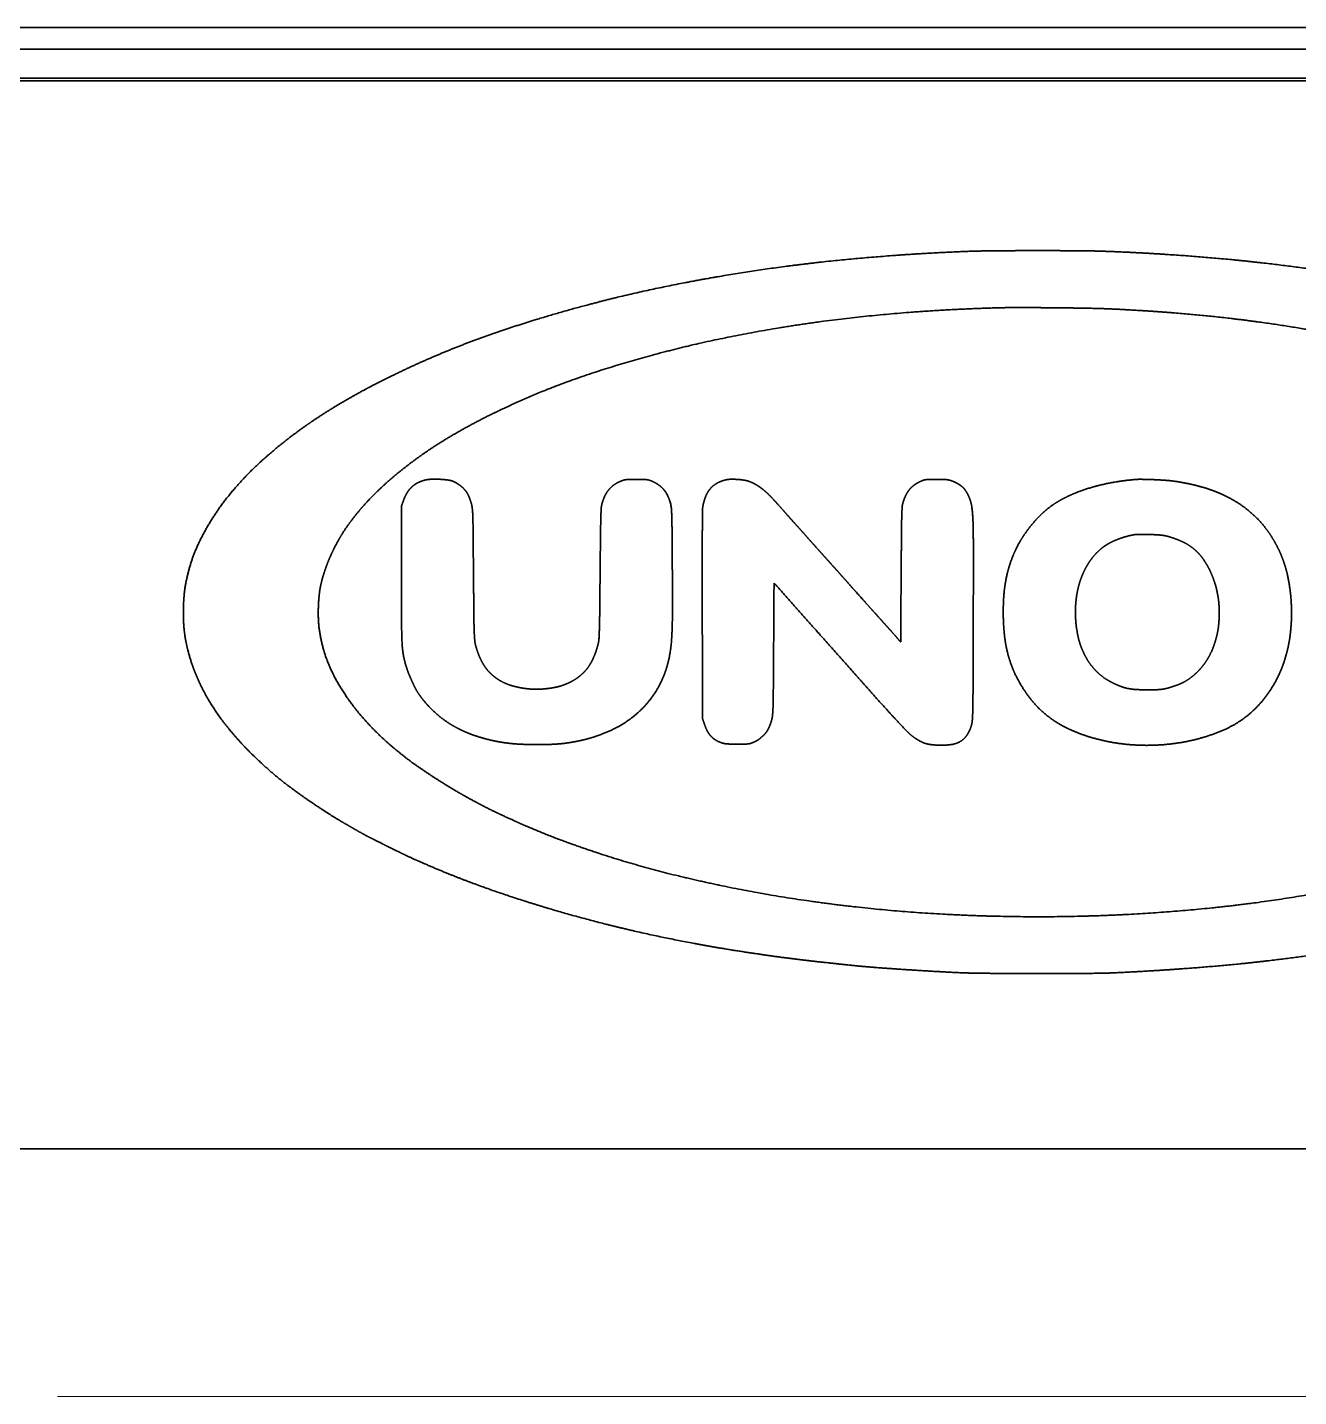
# Model space of a CAD drawing. Extents: x 6569 to 10251, y -294 to 3435.
# Drawn here: x 8654 to 8784.9, y 2090.3 to 2231.3 of the extents above; entities that cross this region are included whole.
import ezdxf

# ---------------------------------------------------------------- set-up
doc = ezdxf.new("R2010")
doc.units = 0
doc.header["$LTSCALE"] = 5
doc.layers.get('0').update_dxf_attribs({"linetype": 'CONTINUOUS', "lineweight": 0})
doc.layers.add('1', color=7, linetype='CONTINUOUS', true_color=0xffffff)

msp = doc.modelspace()

# ---------------------------------------------------------------- linework, layer by layer
at = {"color": 2}
msp.add_line((8859.06, 2090.33), (8657.06, 2090.33), dxfattribs=at)
at = {"layer": '1', "color": 7, "linetype": 'Continuous', "lineweight": 35}
for p, q in [((8570.53, 2231.33), (9069.26, 2231.33)), ((8538.56, 2229.08), (9067.56, 2229.08)), ((8584.76, 2226.08), (8931.56, 2226.08)), ((8929.06, 2225.83), (8587.06, 2225.83)), ((8637.06, 2115.83), (8879.06, 2115.83))]:
    msp.add_line(p, q, dxfattribs=at)
for points, weights, knots in [([(8752.56, 2133.92), (8751.56, 2133.93), (8750.56, 2133.95), (8748.52, 2134.05), (8747.48, 2134.11), (8745.41, 2134.23), (8744.38, 2134.3), (8742.4, 2134.43), (8741.47, 2134.5), (8739.83, 2134.64), (8739.13, 2134.7), (8737.32, 2134.9), (8736.22, 2135.02), (8734.35, 2135.22), (8733.58, 2135.32), (8732.11, 2135.5), (8731.42, 2135.59), (8729.89, 2135.8), (8729.06, 2135.93), (8725.12, 2136.51), (8722.03, 2137.07), (8715.93, 2138.36), (8712.93, 2139.1), (8707.11, 2140.72), (8704.3, 2141.6), (8698.96, 2143.48), (8696.45, 2144.48), (8693.52, 2145.79), (8693.07, 2146), (8692.03, 2146.5), (8691.44, 2146.79), (8690.29, 2147.37), (8689.72, 2147.65), (8688.8, 2148.12), (8688.45, 2148.31), (8687.81, 2148.67), (8687.51, 2148.84), (8686.91, 2149.19), (8686.61, 2149.37), (8686.04, 2149.7), (8685.78, 2149.86), (8685.35, 2150.11), (8685.2, 2150.21), (8684.19, 2150.86), (8683.34, 2151.43), (8681.81, 2152.49), (8681.13, 2152.99), (8679.85, 2153.98), (8679.26, 2154.48), (8678.08, 2155.52), (8677.51, 2156.06), (8676.07, 2157.49), (8675.25, 2158.41), (8673.77, 2160.26), (8673.13, 2161.19), (8672.02, 2163.09), (8671.56, 2164.05), (8671.17, 2165.04), (8670.8, 2166.01), (8670.5, 2167), (8670.2, 2168.5), (8670.13, 2168.99), (8670.04, 2170.03), (8670.02, 2170.58), (8670.02, 2171.69), (8670.05, 2172.25), (8670.14, 2173.31), (8670.21, 2173.81), (8670.32, 2174.31), (8670.61, 2175.79), (8671.1, 2177.22), (8671.77, 2178.56), (8672.51, 2180.04), (8673.38, 2181.43), (8674.39, 2182.72), (8675.52, 2184.17), (8676.77, 2185.51), (8678.14, 2186.73), (8679.66, 2188.1), (8681.28, 2189.38), (8683.57, 2190.96), (8684.18, 2191.36), (8685.43, 2192.15), (8686.07, 2192.54), (8687.41, 2193.31), (8688.1, 2193.7), (8689.54, 2194.47), (8690.29, 2194.85), (8692.44, 2195.91), (8693.84, 2196.57), (8696.67, 2197.8), (8698.09, 2198.38), (8701.04, 2199.5), (8702.56, 2200.03), (8705.74, 2201.06), (8707.41, 2201.57), (8712.29, 2202.96), (8715.52, 2203.76), (8722.18, 2205.17), (8725.59, 2205.78), (8732.58, 2206.82), (8736.16, 2207.24), (8743.5, 2207.89), (8747.24, 2208.13), (8751.87, 2208.3), (8752.74, 2208.31), (8755.05, 2208.33), (8756.48, 2208.34), (8759.35, 2208.34), (8760.79, 2208.33), (8763.09, 2208.32), (8763.97, 2208.3), (8764.84, 2208.27)], [0.5000631688, 0.499995295069, 0.499995295069, 0.500058308221, 0.500058308221, 0.500058383536, 0.500058383536, 0.500057915345, 0.500057915345, 0.500035808576, 0.500035808576, 0.500062274712, 0.500062274712, 0.500056048094, 0.500056048094, 0.500053291165, 0.500053291165, 0.500059853131, 0.500059853131, 0.499912623255, 0.499912623255, 0.499897225621, 0.499897225621, 0.499882332449, 0.499882332449, 0.499765528319, 0.499765528319, 0.500032384983, 0.500032384983, 0.500057342824, 0.500057342824, 0.500058067691, 0.500058067691, 0.499982882542, 0.499982882542, 0.500060264733, 0.500060264733, 0.500060461652, 0.500060461652, 0.500060636089, 0.500060636089, 0.500019426144, 0.500019426144, 0.50001773614, 0.50001773614, 0.499931332903, 0.499931332903, 0.499898023781, 0.499898023781, 0.499916741103, 0.499916741103, 0.499533438231, 0.499533438231, 0.49918135513, 0.49918135513, 0.499049076671, 0.499049076671, 0.5000631688, 0.498850041447, 0.498850041447, 0.499478395934, 0.499478395934, 0.499752551038, 0.499752551038, 0.499756193107, 0.499756193107, 0.499549865351, 0.499549865351, 0.5000631688, 0.497219621759, 0.497219621759, 0.5000631688, 0.4983846882, 0.4983846882, 0.5000631688, 0.49874804418, 0.49874804418, 0.5000631688, 0.499394968679, 0.499394968679, 0.499992769889, 0.499992769889, 0.500003505535, 0.500003505535, 0.50000943002, 0.50000943002, 0.500027444601, 0.500027444601, 0.49996221291, 0.49996221291, 0.499961160255, 0.499961160255, 0.49997017021, 0.49997017021, 0.500005469298, 0.500005469298, 0.499866914264, 0.499866914264, 0.499907614661, 0.499907614661, 0.499919630721, 0.499919630721, 0.499950402937, 0.499950402937, 0.500028211496, 0.500028211496, 0.500061044388, 0.500061044388, 0.500061046768, 0.500061046768, 0.500028056848, 0.500028056848, 0.5000631688], [0, 0, 0, 0, 0.014816, 0.014816, 0.030117, 0.030117, 0.045459, 0.045459, 0.059298, 0.059298, 0.069741, 0.069741, 0.0861, 0.0861, 0.097531, 0.097531, 0.107875, 0.107875, 0.120308, 0.120308, 0.166653, 0.166653, 0.212238, 0.212238, 0.255693, 0.255693, 0.295659, 0.295659, 0.302948, 0.302948, 0.312631, 0.312631, 0.322026, 0.322026, 0.327797, 0.327797, 0.332899, 0.332899, 0.33806, 0.33806, 0.34259, 0.34259, 0.345322, 0.345322, 0.360255, 0.360255, 0.372734, 0.372734, 0.384148, 0.384148, 0.39579, 0.39579, 0.41393, 0.41393, 0.430566, 0.430566, 0.446166, 0.446166, 0.446166, 0.461273, 0.461273, 0.468515, 0.468515, 0.476558, 0.476558, 0.484665, 0.484665, 0.492099, 0.492099, 0.492099, 0.513909, 0.513909, 0.513909, 0.537622, 0.537622, 0.537622, 0.564013, 0.564013, 0.564013, 0.593514, 0.593514, 0.604023, 0.604023, 0.614825, 0.614825, 0.626171, 0.626171, 0.638317, 0.638317, 0.660509, 0.660509, 0.682657, 0.682657, 0.705735, 0.705735, 0.730725, 0.730725, 0.778568, 0.778568, 0.828285, 0.828285, 0.880005, 0.880005, 0.933835, 0.933835, 0.94636, 0.94636, 0.966926, 0.966926, 0.98749, 0.98749, 1, 1, 1, 1]), ([(8764.84, 2208.27), (8768.2, 2208.15), (8771.56, 2207.95), (8778.12, 2207.42), (8781.32, 2207.08), (8787.58, 2206.25), (8790.64, 2205.76), (8796.63, 2204.63), (8799.56, 2203.99), (8803.82, 2202.93), (8805.17, 2202.57), (8807.75, 2201.86), (8808.99, 2201.5), (8811.39, 2200.75), (8812.57, 2200.36), (8814.93, 2199.54), (8816.11, 2199.11), (8817.65, 2198.52), (8818.01, 2198.38), (8818.71, 2198.1), (8819.05, 2197.97), (8819.68, 2197.71), (8819.97, 2197.59), (8820.46, 2197.39), (8820.65, 2197.31), (8820.9, 2197.19), (8820.96, 2197.17), (8821.17, 2197.07), (8821.32, 2197), (8821.65, 2196.85), (8821.84, 2196.77), (8822.22, 2196.6), (8822.42, 2196.51), (8824.72, 2195.47), (8826.77, 2194.43), (8830.63, 2192.26), (8832.42, 2191.1), (8835.72, 2188.71), (8837.21, 2187.48), (8838.63, 2186.16), (8839.89, 2184.98), (8841.04, 2183.7), (8842.29, 2182.02), (8842.51, 2181.72), (8842.9, 2181.16), (8843.06, 2180.91), (8843.39, 2180.39), (8843.54, 2180.12), (8843.87, 2179.52), (8844.04, 2179.19), (8844.53, 2178.21), (8844.82, 2177.56), (8845.32, 2176.29), (8845.51, 2175.67), (8845.82, 2174.42), (8845.93, 2173.79), (8846.08, 2172.47), (8846.12, 2171.79), (8846.12, 2170.44), (8846.08, 2169.77), (8845.94, 2168.47), (8845.83, 2167.84), (8845.53, 2166.6), (8845.34, 2165.98), (8844.85, 2164.71), (8844.56, 2164.05), (8843.95, 2162.82), (8843.63, 2162.24), (8842.93, 2161.11), (8842.55, 2160.55), (8841.73, 2159.45), (8841.28, 2158.89), (8840.3, 2157.78), (8839.77, 2157.21), (8837.95, 2155.4), (8836.6, 2154.22), (8833.62, 2151.95), (8832, 2150.85), (8828.49, 2148.72), (8826.61, 2147.7), (8822.55, 2145.73), (8820.38, 2144.78), (8816.83, 2143.37), (8815.46, 2142.86), (8812.58, 2141.86), (8811.08, 2141.37), (8808.01, 2140.44), (8806.45, 2139.99), (8803.3, 2139.14), (8801.73, 2138.75), (8797.5, 2137.78), (8794.85, 2137.24), (8789.51, 2136.28), (8786.82, 2135.86), (8781.32, 2135.14), (8778.51, 2134.84), (8772.66, 2134.35), (8769.62, 2134.15), (8765.57, 2133.95), (8764.56, 2133.92), (8761.72, 2133.9), (8759.89, 2133.9), (8756.23, 2133.9), (8754.39, 2133.9), (8752.56, 2133.92)], [0.5000631688, 0.499978943733, 0.499978943733, 0.499952542565, 0.499952542565, 0.499943397043, 0.499943397043, 0.499919298019, 0.499919298019, 0.500037158185, 0.500037158185, 0.500020317948, 0.500020317948, 0.500016729024, 0.500016729024, 0.500021337979, 0.500021337979, 0.500060410359, 0.500060410359, 0.500059331537, 0.500059331537, 0.500058901022, 0.500058901022, 0.500023423588, 0.500023423588, 0.500063062653, 0.500063062653, 0.500063168239, 0.500063168239, 0.500063167679, 0.500063167679, 0.500063168159, 0.500063168159, 0.499721617805, 0.499721617805, 0.499528056104, 0.499528056104, 0.499418738232, 0.499418738232, 0.5000631688, 0.498755709353, 0.498755709353, 0.500022481247, 0.500022481247, 0.49992848713, 0.49992848713, 0.499930638404, 0.499930638404, 0.500025194693, 0.500025194693, 0.499668039024, 0.499668039024, 0.499373513221, 0.499373513221, 0.499344176218, 0.499344176218, 0.499570896208, 0.499570896208, 0.499569411149, 0.499569411149, 0.499347887555, 0.499347887555, 0.499385493515, 0.499385493515, 0.499691298567, 0.499691298567, 0.499715954973, 0.499715954973, 0.499741847274, 0.499741847274, 0.49977990709, 0.49977990709, 0.499900031622, 0.499900031622, 0.499292118201, 0.499292118201, 0.49960656553, 0.49960656553, 0.499686690339, 0.499686690339, 0.499850509081, 0.499850509081, 0.499977589707, 0.499977589707, 0.500008177906, 0.500008177906, 0.500011281161, 0.500011281161, 0.500010181501, 0.500010181501, 0.499966272551, 0.499966272551, 0.499967713637, 0.499967713637, 0.499975874369, 0.499975874369, 0.500007192716, 0.500007192716, 0.499996700213, 0.499996700213, 0.500060718573, 0.500060718573, 0.500060736435, 0.500060736435, 0.5000631688], [0, 0, 0, 0, 0.050188, 0.050188, 0.098133, 0.098133, 0.144252, 0.144252, 0.18897, 0.18897, 0.209743, 0.209743, 0.228851, 0.228851, 0.247297, 0.247297, 0.266065, 0.266065, 0.271818, 0.271818, 0.277264, 0.277264, 0.281937, 0.281937, 0.285109, 0.285109, 0.286019, 0.286019, 0.288524, 0.288524, 0.291512, 0.291512, 0.294791, 0.294791, 0.32899, 0.32899, 0.360691, 0.360691, 0.389459, 0.389459, 0.389459, 0.414962, 0.414962, 0.420486, 0.420486, 0.424998, 0.424998, 0.429533, 0.429533, 0.435134, 0.435134, 0.445684, 0.445684, 0.455285, 0.455285, 0.464712, 0.464712, 0.474743, 0.474743, 0.484657, 0.484657, 0.493965, 0.493965, 0.503466, 0.503466, 0.513958, 0.513958, 0.523651, 0.523651, 0.533464, 0.533464, 0.543836, 0.543836, 0.555205, 0.555205, 0.581387, 0.581387, 0.60993, 0.60993, 0.641239, 0.641239, 0.675666, 0.675666, 0.697017, 0.697017, 0.720001, 0.720001, 0.743754, 0.743754, 0.767423, 0.767423, 0.806899, 0.806899, 0.846466, 0.846466, 0.887657, 0.887657, 0.932012, 0.932012, 0.946707, 0.946707, 0.973355, 0.973355, 1, 1, 1, 1]), ([(8754.51, 2202.46), (8755.17, 2202.48), (8755.84, 2202.48), (8757.64, 2202.47), (8758.77, 2202.46), (8761.03, 2202.44), (8762.17, 2202.42), (8763.98, 2202.39), (8764.66, 2202.37), (8768.29, 2202.21), (8771.24, 2202.01), (8776.99, 2201.48), (8779.8, 2201.14), (8785.31, 2200.32), (8788, 2199.84), (8793.27, 2198.74), (8795.85, 2198.12), (8800.36, 2196.88), (8802.31, 2196.29), (8806.05, 2195.03), (8807.86, 2194.36), (8811.31, 2192.94), (8812.96, 2192.2), (8816.08, 2190.66), (8817.55, 2189.85), (8820.84, 2187.85), (8822.61, 2186.6), (8824.3, 2185.22), (8825.77, 2184.03), (8827.1, 2182.68), (8828.29, 2181.21), (8829.34, 2179.92), (8830.22, 2178.51), (8830.93, 2177.01), (8831.57, 2175.64), (8831.98, 2174.19), (8832.15, 2172.69), (8832.19, 2172.36), (8832.22, 2172.02), (8832.23, 2171.28), (8832.22, 2170.87), (8832.19, 2170.07), (8832.16, 2169.67), (8832.09, 2168.97), (8832.05, 2168.66), (8831.98, 2168.36), (8831.68, 2167), (8831.2, 2165.69), (8830.55, 2164.45), (8829.86, 2163.12), (8829.03, 2161.88), (8828.07, 2160.72), (8826.99, 2159.43), (8825.79, 2158.24), (8824.49, 2157.16), (8823.01, 2155.94), (8821.45, 2154.8), (8819.14, 2153.33), (8818.45, 2152.91), (8816.97, 2152.07), (8816.2, 2151.65), (8814.6, 2150.83), (8813.79, 2150.42), (8812.15, 2149.66), (8811.34, 2149.29), (8807.07, 2147.49), (8803.54, 2146.25), (8796.03, 2144.1), (8792.06, 2143.16), (8783.8, 2141.61), (8779.51, 2141), (8770.69, 2140.14), (8766.17, 2139.87), (8756.83, 2139.68), (8752.01, 2139.78), (8742.55, 2140.35), (8737.91, 2140.84), (8728.93, 2142.19), (8724.6, 2143.05), (8716.33, 2145.1), (8712.41, 2146.32), (8707.94, 2148), (8707.31, 2148.25), (8705.96, 2148.81), (8705.25, 2149.11), (8703.84, 2149.74), (8703.15, 2150.05), (8701.9, 2150.64), (8701.34, 2150.92), (8698.44, 2152.43), (8696.18, 2153.8), (8694.01, 2155.32), (8692.17, 2156.61), (8690.48, 2158.08), (8688.95, 2159.73), (8687.64, 2161.15), (8686.52, 2162.72), (8685.61, 2164.41), (8684.79, 2165.94), (8684.26, 2167.59), (8684.02, 2169.31), (8683.97, 2169.65), (8683.94, 2169.99), (8683.91, 2170.74), (8683.91, 2171.14), (8683.93, 2171.95), (8683.96, 2172.35), (8684.03, 2173.08), (8684.07, 2173.42), (8684.25, 2174.3), (8684.4, 2174.84), (8684.78, 2175.95), (8685, 2176.52), (8685.52, 2177.64), (8685.8, 2178.2), (8686.42, 2179.26), (8686.75, 2179.76), (8687.91, 2181.35), (8688.81, 2182.38), (8690.85, 2184.39), (8691.99, 2185.37), (8694.48, 2187.27), (8695.83, 2188.19), (8698.77, 2189.95), (8700.34, 2190.8), (8705.49, 2193.31), (8709.15, 2194.78), (8717.08, 2197.31), (8721.32, 2198.43), (8730.24, 2200.27), (8734.92, 2201), (8744.57, 2202.03), (8749.53, 2202.35), (8754.51, 2202.46)], [0.500220416008, 0.500189350016, 0.500189350016, 0.500218846549, 0.500218846549, 0.50021880743, 0.50021880743, 0.500192177394, 0.500192177394, 0.500120704318, 0.500120704318, 0.500092871592, 0.500092871592, 0.500083216879, 0.500083216879, 0.500056830995, 0.500056830995, 0.500089493249, 0.500089493249, 0.500041209695, 0.500041209695, 0.500017665732, 0.500017665732, 0.49990130099, 0.49990130099, 0.499434015962, 0.499434015962, 0.500220416008, 0.498439024635, 0.498439024635, 0.500220416008, 0.497798160698, 0.497798160698, 0.500220416008, 0.495878874593, 0.495878874593, 0.500220416008, 0.499814547543, 0.499814547543, 0.500082853246, 0.500082853246, 0.500082699994, 0.500082699994, 0.499626827166, 0.499626827166, 0.500220416008, 0.497294038489, 0.497294038489, 0.500220416008, 0.498349428921, 0.498349428921, 0.500220416008, 0.498792610583, 0.498792610583, 0.500220416008, 0.499578967443, 0.499578967443, 0.500114159358, 0.500114159358, 0.500156628399, 0.500156628399, 0.500159745829, 0.500159745829, 0.500152130134, 0.500152130134, 0.499617531411, 0.499617531411, 0.499857252229, 0.499857252229, 0.499898349355, 0.499898349355, 0.499971660598, 0.499971660598, 0.499949698065, 0.499949698065, 0.499891103457, 0.499891103457, 0.499855851331, 0.499855851331, 0.499646492915, 0.499646492915, 0.500172898133, 0.500172898133, 0.500199170832, 0.500199170832, 0.500198883799, 0.500198883799, 0.500150760321, 0.500150760321, 0.499507916477, 0.499507916477, 0.500220416008, 0.498335049526, 0.498335049526, 0.500220416008, 0.497494606777, 0.497494606777, 0.500220416008, 0.495067965121, 0.495067965121, 0.500220416008, 0.499773829504, 0.499773829504, 0.500048392672, 0.500048392672, 0.500047792547, 0.500047792547, 0.499731674632, 0.499731674632, 0.49954401297, 0.49954401297, 0.499812341882, 0.499812341882, 0.49982691201, 0.49982691201, 0.499729254984, 0.499729254984, 0.499124830441, 0.499124830441, 0.49959134107, 0.49959134107, 0.499696547877, 0.499696547877, 0.499903425902, 0.499903425902, 0.499356243636, 0.499356243636, 0.499759439972, 0.499759439972, 0.499821193943, 0.499821193943, 0.499926527997, 0.499926527997, 0.500220416008], [0, 0, 0, 0, 0.005546, 0.005546, 0.01499, 0.01499, 0.024446, 0.024446, 0.030133, 0.030133, 0.054739, 0.054739, 0.07836, 0.07836, 0.10116, 0.10116, 0.123307, 0.123307, 0.140248, 0.140248, 0.156329, 0.156329, 0.17143, 0.17143, 0.185436, 0.185436, 0.203605, 0.203605, 0.203605, 0.219486, 0.219486, 0.219486, 0.233445, 0.233445, 0.233445, 0.24619, 0.24619, 0.24619, 0.249069, 0.249069, 0.252525, 0.252525, 0.255914, 0.255914, 0.25856, 0.25856, 0.25856, 0.270466, 0.270466, 0.270466, 0.283359, 0.283359, 0.283359, 0.2979, 0.2979, 0.2979, 0.314564, 0.314564, 0.321594, 0.321594, 0.329251, 0.329251, 0.337143, 0.337143, 0.344882, 0.344882, 0.377315, 0.377315, 0.412648, 0.412648, 0.450297, 0.450297, 0.489626, 0.489626, 0.531501, 0.531501, 0.572055, 0.572055, 0.610531, 0.610531, 0.646231, 0.646231, 0.652153, 0.652153, 0.658932, 0.658932, 0.665563, 0.665563, 0.671004, 0.671004, 0.694079, 0.694079, 0.694079, 0.713722, 0.713722, 0.713722, 0.730608, 0.730608, 0.730608, 0.745905, 0.745905, 0.745905, 0.748967, 0.748967, 0.752564, 0.752564, 0.756144, 0.756144, 0.759151, 0.759151, 0.764165, 0.764165, 0.769628, 0.769628, 0.775216, 0.775216, 0.780606, 0.780606, 0.792859, 0.792859, 0.806326, 0.806326, 0.821077, 0.821077, 0.837133, 0.837133, 0.872699, 0.872699, 0.912261, 0.912261, 0.954995, 0.954995, 1, 1, 1, 1]), ([(8692.49, 2182.07), (8692.56, 2182.25), (8692.62, 2182.43), (8692.78, 2182.88), (8692.9, 2183.14), (8693.05, 2183.38), (8693.17, 2183.6), (8693.33, 2183.8), (8693.51, 2183.97), (8693.68, 2184.14), (8693.88, 2184.28), (8694.09, 2184.4), (8694.33, 2184.52), (8694.58, 2184.62), (8694.84, 2184.69), (8695.04, 2184.75), (8695.25, 2184.78), (8695.46, 2184.79), (8695.76, 2184.81), (8696.05, 2184.81), (8696.63, 2184.78), (8696.92, 2184.76), (8697.21, 2184.72), (8697.41, 2184.7), (8697.61, 2184.65), (8697.79, 2184.58)], [0.50104653125, 0.50104653125, 0.50104653125, 0.499671414095, 0.499671414095, 0.50104653125, 0.497916838816, 0.497916838816, 0.50104653125, 0.497679455138, 0.497679455138, 0.50104653125, 0.49915677759, 0.49915677759, 0.50104653125, 0.498969176829, 0.498969176829, 0.50104653125, 0.500728347802, 0.500728347802, 0.500734293194, 0.500734293194, 0.50104653125, 0.498479942618, 0.498479942618, 0.50104653125], [0, 0, 0, 0, 0.087543, 0.087543, 0.217276, 0.217276, 0.217276, 0.329769, 0.329769, 0.329769, 0.438604, 0.438604, 0.438604, 0.557861, 0.557861, 0.557861, 0.652184, 0.652184, 0.652184, 0.782075, 0.782075, 0.910831, 0.910831, 0.910831, 1, 1, 1, 1]), ([(8697.79, 2184.58), (8697.94, 2184.52), (8698.08, 2184.45), (8698.21, 2184.36), (8698.36, 2184.27), (8698.5, 2184.17), (8698.76, 2183.96), (8698.88, 2183.84), (8698.99, 2183.71), (8699.1, 2183.6), (8699.18, 2183.48), (8699.29, 2183.29), (8699.32, 2183.23), (8699.39, 2183.09), (8699.43, 2183), (8699.5, 2182.82), (8699.53, 2182.73), (8699.6, 2182.54), (8699.63, 2182.45), (8699.71, 2182.17), (8699.75, 2181.98), (8699.8, 2181.5), (8699.82, 2181.22), (8699.84, 2180.42), (8699.85, 2179.91), (8699.87, 2177.93), (8699.88, 2176.46), (8699.91, 2173.54), (8699.92, 2172.09), (8699.94, 2170.11), (8699.95, 2169.59), (8699.98, 2168.78), (8700, 2168.49), (8700.04, 2167.99), (8700.08, 2167.79), (8700.14, 2167.59), (8700.26, 2167.16), (8700.41, 2166.74), (8700.59, 2166.34), (8700.75, 2165.98), (8700.95, 2165.64), (8701.19, 2165.33), (8701.41, 2165.03), (8701.67, 2164.76), (8701.96, 2164.52), (8702.25, 2164.28), (8702.57, 2164.08), (8702.9, 2163.91), (8703.21, 2163.75), (8703.54, 2163.63), (8703.87, 2163.53), (8704.24, 2163.42), (8704.61, 2163.34), (8705.38, 2163.22), (8705.77, 2163.18), (8706.56, 2163.16), (8706.96, 2163.18), (8707.6, 2163.25), (8707.85, 2163.28), (8708.3, 2163.36), (8708.5, 2163.4), (8708.89, 2163.51), (8709.08, 2163.57), (8709.47, 2163.72), (8709.67, 2163.81), (8710.22, 2164.08), (8710.56, 2164.3), (8710.87, 2164.56), (8711.18, 2164.81), (8711.45, 2165.1), (8711.68, 2165.41), (8711.92, 2165.75), (8712.13, 2166.12), (8712.29, 2166.51), (8712.48, 2166.96), (8712.63, 2167.41), (8712.74, 2167.88), (8712.78, 2168.06), (8712.81, 2168.23), (8712.82, 2168.41), (8712.84, 2168.78), (8712.85, 2169.16), (8712.88, 2170.16), (8712.89, 2170.78), (8712.91, 2172.64), (8712.92, 2173.88), (8712.94, 2176.41), (8712.96, 2177.7), (8712.98, 2179.58), (8712.99, 2180.17), (8713.01, 2181.12), (8713.03, 2181.47), (8713.05, 2181.82), (8713.06, 2181.98), (8713.09, 2182.14), (8713.13, 2182.3), (8713.21, 2182.57), (8713.31, 2182.82), (8713.42, 2183.08), (8713.52, 2183.29), (8713.64, 2183.49), (8713.79, 2183.67), (8713.93, 2183.85), (8714.09, 2184), (8714.26, 2184.14), (8714.45, 2184.28), (8714.66, 2184.41), (8715, 2184.57), (8715.12, 2184.62), (8715.25, 2184.67), (8715.34, 2184.7), (8715.43, 2184.73), (8715.52, 2184.74), (8715.64, 2184.76), (8715.76, 2184.77), (8716.14, 2184.77), (8716.4, 2184.78), (8716.92, 2184.78), (8717.18, 2184.77), (8717.56, 2184.77), (8717.68, 2184.76), (8717.8, 2184.74), (8717.89, 2184.73), (8717.99, 2184.7), (8718.08, 2184.67), (8718.2, 2184.62), (8718.32, 2184.57), (8718.66, 2184.41), (8718.87, 2184.28), (8719.06, 2184.13), (8719.25, 2183.99), (8719.41, 2183.83), (8719.55, 2183.65), (8719.7, 2183.46), (8719.82, 2183.26), (8719.92, 2183.04), (8720.03, 2182.79), (8720.12, 2182.53), (8720.19, 2182.26), (8720.24, 2182.09), (8720.26, 2181.92), (8720.27, 2181.75), (8720.29, 2181.43), (8720.31, 2181.1), (8720.33, 2180.22), (8720.34, 2179.66), (8720.35, 2177.92), (8720.36, 2176.73), (8720.38, 2173.9), (8720.38, 2172.25), (8720.37, 2169.8), (8720.34, 2169.01), (8720.25, 2167.67), (8720.18, 2167.13), (8719.98, 2166.07), (8719.84, 2165.56), (8719.67, 2165.06), (8719.38, 2164.2), (8718.98, 2163.38), (8718.47, 2162.63), (8717.95, 2161.87), (8717.34, 2161.19), (8716.64, 2160.59), (8715.91, 2159.97), (8715.11, 2159.45), (8714.24, 2159.03), (8713.32, 2158.58), (8712.36, 2158.24), (8710.99, 2157.9), (8710.6, 2157.82), (8709.85, 2157.68), (8709.48, 2157.62), (8708.72, 2157.54), (8708.32, 2157.51), (8707.45, 2157.48), (8706.97, 2157.47), (8706.06, 2157.47), (8705.63, 2157.48), (8704.84, 2157.5), (8704.49, 2157.52), (8703.81, 2157.57), (8703.49, 2157.61), (8702.85, 2157.7), (8702.53, 2157.75), (8701.36, 2157.98), (8700.52, 2158.22), (8699.7, 2158.51), (8698.96, 2158.79), (8698.25, 2159.13), (8697.57, 2159.54), (8696.92, 2159.94), (8696.32, 2160.4), (8695.77, 2160.93), (8695.2, 2161.47), (8694.69, 2162.06), (8694.15, 2162.84), (8694.06, 2162.99), (8693.85, 2163.37), (8693.74, 2163.6), (8693.52, 2164.08), (8693.41, 2164.32), (8693.21, 2164.79), (8693.13, 2165), (8692.92, 2165.63), (8692.81, 2166.04), (8692.64, 2166.86), (8692.58, 2167.25), (8692.52, 2168.27), (8692.5, 2168.9), (8692.49, 2171.29), (8692.49, 2173.06), (8692.49, 2177.24), (8692.49, 2179.65), (8692.49, 2182.07)], [0.50104653125, 0.49965115625, 0.49965115625, 0.50104653125, 0.500216512695, 0.500216512695, 0.500199598826, 0.500199598826, 0.50104653125, 0.499324779756, 0.499324779756, 0.500573248288, 0.500573248288, 0.500975181678, 0.500975181678, 0.500977060554, 0.500977060554, 0.500943095765, 0.500943095765, 0.499557357632, 0.499557357632, 0.500855125509, 0.500855125509, 0.501023645826, 0.501023645826, 0.501046427543, 0.501046427543, 0.501046420586, 0.501046420586, 0.501024643465, 0.501024643465, 0.500871856273, 0.500871856273, 0.499805652387, 0.499805652387, 0.50104653125, 0.500041230021, 0.500041230021, 0.50104653125, 0.499026914545, 0.499026914545, 0.50104653125, 0.498699467797, 0.498699467797, 0.50104653125, 0.498917394626, 0.498917394626, 0.50104653125, 0.499753904791, 0.499753904791, 0.50104653125, 0.500303033196, 0.500303033196, 0.500355948462, 0.500355948462, 0.500329362726, 0.500329362726, 0.5009073374, 0.5009073374, 0.500613970026, 0.500613970026, 0.500548819968, 0.500548819968, 0.500779066053, 0.500779066053, 0.498754214395, 0.498754214395, 0.50104653125, 0.49834695094, 0.49834695094, 0.50104653125, 0.49879182448, 0.49879182448, 0.50104653125, 0.500073190662, 0.500073190662, 0.50104653125, 0.499537550836, 0.499537550836, 0.50104653125, 0.501020586182, 0.501020586182, 0.50103623425, 0.50103623425, 0.501046293944, 0.501046293944, 0.501046335721, 0.501046335721, 0.501034270762, 0.501034270762, 0.501009979828, 0.501009979828, 0.50104653125, 0.49889745532, 0.49889745532, 0.50104653125, 0.500151794751, 0.500151794751, 0.50104653125, 0.498691109919, 0.498691109919, 0.50104653125, 0.498314522199, 0.498314522199, 0.50104653125, 0.499309068524, 0.499309068524, 0.500767890393, 0.500767890393, 0.50104653125, 0.499139188402, 0.499139188402, 0.50104653125, 0.500330891652, 0.500330891652, 0.501035799631, 0.501035799631, 0.50103582104, 0.50103582104, 0.500341375246, 0.500341375246, 0.50104653125, 0.49914188876, 0.49914188876, 0.50104653125, 0.500753222005, 0.500753222005, 0.499223407944, 0.499223407944, 0.50104653125, 0.498275492139, 0.498275492139, 0.50104653125, 0.498607927408, 0.498607927408, 0.50104653125, 0.500025916873, 0.500025916873, 0.50104653125, 0.499335237028, 0.499335237028, 0.50104653125, 0.5009988785, 0.5009988785, 0.501032339989, 0.501032339989, 0.501046293944, 0.501046293944, 0.501043318389, 0.501043318389, 0.500884553243, 0.500884553243, 0.5003961795, 0.5003961795, 0.500307121512, 0.500307121512, 0.50104653125, 0.49790811514, 0.49790811514, 0.50104653125, 0.498061268942, 0.498061268942, 0.50104653125, 0.498358251602, 0.498358251602, 0.50104653125, 0.499222365101, 0.499222365101, 0.500891689605, 0.500891689605, 0.50081660465, 0.50081660465, 0.50085474101, 0.50085474101, 0.500982847162, 0.500982847162, 0.501010658523, 0.501010658523, 0.500937759655, 0.500937759655, 0.500905887628, 0.500905887628, 0.5009073374, 0.5009073374, 0.500082633041, 0.500082633041, 0.50104653125, 0.499351567709, 0.499351567709, 0.50104653125, 0.499173722464, 0.499173722464, 0.50104653125, 0.499429698502, 0.499429698502, 0.500352985779, 0.500352985779, 0.500970053583, 0.500970053583, 0.500966204341, 0.500966204341, 0.500836092545, 0.500836092545, 0.500453394286, 0.500453394286, 0.500135668078, 0.500135668078, 0.50091966129, 0.50091966129, 0.501045942206, 0.501045942206, 0.50104653125, 0.50104653125, 0.50104653125], [0, 0, 0, 0, 0.004094, 0.004094, 0.004094, 0.00855, 0.00855, 0.012937, 0.012937, 0.012937, 0.016822, 0.016822, 0.018553, 0.018553, 0.020948, 0.020948, 0.023549, 0.023549, 0.025983, 0.025983, 0.031089, 0.031089, 0.038355, 0.038355, 0.051568, 0.051568, 0.089295, 0.089295, 0.126715, 0.126715, 0.140158, 0.140158, 0.147622, 0.147622, 0.152939, 0.152939, 0.152939, 0.164286, 0.164286, 0.164286, 0.17435, 0.17435, 0.17435, 0.183786, 0.183786, 0.183786, 0.193335, 0.193335, 0.193335, 0.202091, 0.202091, 0.202091, 0.211676, 0.211676, 0.221651, 0.221651, 0.23155, 0.23155, 0.237848, 0.237848, 0.243047, 0.243047, 0.247984, 0.247984, 0.253458, 0.253458, 0.263504, 0.263504, 0.263504, 0.273231, 0.273231, 0.273231, 0.283606, 0.283606, 0.283606, 0.295514, 0.295514, 0.295514, 0.299866, 0.299866, 0.299866, 0.309102, 0.309102, 0.324353, 0.324353, 0.354823, 0.354823, 0.386399, 0.386399, 0.401015, 0.401015, 0.409601, 0.409601, 0.409601, 0.413622, 0.413622, 0.413622, 0.420364, 0.420364, 0.420364, 0.426074, 0.426074, 0.426074, 0.431455, 0.431455, 0.431455, 0.437233, 0.437233, 0.44045, 0.44045, 0.44045, 0.442755, 0.442755, 0.442755, 0.445607, 0.445607, 0.451846, 0.451846, 0.458071, 0.458071, 0.460921, 0.460921, 0.460921, 0.463202, 0.463202, 0.463202, 0.46634, 0.46634, 0.472142, 0.472142, 0.472142, 0.477527, 0.477527, 0.477527, 0.483144, 0.483144, 0.483144, 0.489624, 0.489624, 0.489624, 0.493604, 0.493604, 0.493604, 0.501235, 0.501235, 0.514191, 0.514191, 0.541882, 0.541882, 0.580313, 0.580313, 0.59895, 0.59895, 0.611582, 0.611582, 0.62393, 0.62393, 0.62393, 0.64496, 0.64496, 0.64496, 0.666036, 0.666036, 0.666036, 0.687932, 0.687932, 0.687932, 0.711188, 0.711188, 0.720193, 0.720193, 0.72862, 0.72862, 0.737638, 0.737638, 0.748495, 0.748495, 0.758286, 0.758286, 0.766407, 0.766407, 0.773735, 0.773735, 0.781073, 0.781073, 0.8008, 0.8008, 0.8008, 0.818701, 0.818701, 0.818701, 0.835826, 0.835826, 0.835826, 0.853316, 0.853316, 0.857237, 0.857237, 0.862981, 0.862981, 0.869047, 0.869047, 0.874205, 0.874205, 0.883824, 0.883824, 0.892765, 0.892765, 0.906669, 0.906669, 0.946149, 0.946149, 1, 1, 1, 1]), ([(8723.48, 2160.14), (8723.47, 2163.71), (8723.46, 2167.28), (8723.45, 2172.55), (8723.45, 2174.25), (8723.44, 2177.05), (8723.45, 2178.14), (8723.46, 2180.01), (8723.47, 2180.79), (8723.47, 2181.57), (8723.48, 2181.74), (8723.49, 2181.9), (8723.52, 2182.06), (8723.59, 2182.41), (8723.69, 2182.74), (8723.82, 2183.07), (8723.93, 2183.34), (8724.08, 2183.6), (8724.28, 2183.82), (8724.46, 2184.04), (8724.68, 2184.22), (8724.92, 2184.36), (8725.18, 2184.51), (8725.47, 2184.63), (8725.76, 2184.7), (8725.94, 2184.75), (8726.13, 2184.78), (8726.31, 2184.79), (8726.55, 2184.8), (8726.79, 2184.79), (8727.27, 2184.77), (8727.51, 2184.74), (8727.75, 2184.7), (8727.94, 2184.67), (8728.13, 2184.63), (8728.3, 2184.56)], [0.500486470432, 0.500486470432, 0.500486470432, 0.500486317961, 0.500486317961, 0.500484535084, 0.500484535084, 0.500485765225, 0.500485765225, 0.500486470432, 0.499151372557, 0.499151372557, 0.500486470432, 0.498908132282, 0.498908132282, 0.500486470432, 0.496243760664, 0.496243760664, 0.500486470432, 0.495530418406, 0.495530418406, 0.500486470432, 0.497521977713, 0.497521977713, 0.500486470432, 0.498602008474, 0.498602008474, 0.500486470432, 0.500072453414, 0.500072453414, 0.500071855375, 0.500071855375, 0.500486470432, 0.498814032356, 0.498814032356, 0.500486470432], [0, 0, 0, 0, 0.381846, 0.381846, 0.564063, 0.564063, 0.680764, 0.680764, 0.764191, 0.764191, 0.764191, 0.781756, 0.781756, 0.781756, 0.818973, 0.818973, 0.818973, 0.850299, 0.850299, 0.850299, 0.879683, 0.879683, 0.879683, 0.911454, 0.911454, 0.911454, 0.930656, 0.930656, 0.930656, 0.955449, 0.955449, 0.98037, 0.98037, 0.98037, 1, 1, 1, 1]), ([(8728.3, 2184.56), (8728.47, 2184.5), (8728.64, 2184.42), (8728.97, 2184.25), (8729.14, 2184.15), (8729.46, 2183.93), (8729.62, 2183.81), (8729.94, 2183.55), (8730.1, 2183.4), (8730.37, 2183.13), (8730.49, 2183.01), (8730.72, 2182.78), (8730.82, 2182.67), (8731.06, 2182.41), (8731.19, 2182.26), (8731.59, 2181.82), (8731.85, 2181.52), (8732.2, 2181.12), (8732.29, 2181.02), (8732.46, 2180.83), (8732.53, 2180.74), (8732.68, 2180.58), (8732.75, 2180.5), (8732.83, 2180.41), (8732.85, 2180.39), (8732.93, 2180.31), (8732.98, 2180.25), (8733.23, 2179.97), (8733.44, 2179.74), (8733.88, 2179.24), (8734.13, 2178.97), (8734.67, 2178.36), (8734.96, 2178.03), (8735.47, 2177.46), (8735.69, 2177.21), (8736.08, 2176.78), (8736.25, 2176.59), (8736.54, 2176.27), (8736.66, 2176.13), (8736.86, 2175.9), (8736.95, 2175.81), (8737.05, 2175.7), (8737.07, 2175.68), (8737.23, 2175.5), (8737.37, 2175.34), (8737.67, 2175.01), (8737.83, 2174.83), (8738.17, 2174.44), (8738.36, 2174.23), (8738.93, 2173.58), (8739.32, 2173.15), (8740, 2172.39), (8740.28, 2172.08), (8740.78, 2171.52), (8740.99, 2171.28), (8741.38, 2170.85), (8741.55, 2170.66), (8741.8, 2170.38), (8741.88, 2170.29), (8742.07, 2170.08), (8742.19, 2169.95), (8742.43, 2169.68), (8742.55, 2169.54), (8742.8, 2169.27), (8742.92, 2169.13), (8743.32, 2168.68), (8743.6, 2168.36), (8743.88, 2168.04)], [0.500486470432, 0.499837843189, 0.499837843189, 0.499982524368, 0.499982524368, 0.500037331872, 0.500037331872, 0.500178862745, 0.500178862745, 0.500471210932, 0.500471210932, 0.500451868991, 0.500451868991, 0.500475022058, 0.500475022058, 0.500486206415, 0.500486206415, 0.500486322394, 0.500486322394, 0.500486182386, 0.500486182386, 0.500486366314, 0.500486366314, 0.500436993125, 0.500436993125, 0.500443914315, 0.500443914315, 0.500486416609, 0.500486416609, 0.500486302266, 0.500486302266, 0.500486411172, 0.500486411172, 0.500486424974, 0.500486424974, 0.50048622537, 0.50048622537, 0.500486089038, 0.500486089038, 0.500481794847, 0.500481794847, 0.500476221587, 0.500476221587, 0.500486468895, 0.500486468895, 0.500486456976, 0.500486456976, 0.50048646466, 0.50048646466, 0.500486448328, 0.500486448328, 0.500486322394, 0.500486322394, 0.500486195389, 0.500486195389, 0.500485424414, 0.500485424414, 0.500484863071, 0.500484863071, 0.500486285099, 0.500486285099, 0.500486287203, 0.500486287203, 0.50048622779, 0.50048622779, 0.500486470432, 0.500486470432, 0.500486470432], [0, 0, 0, 0, 0.024084, 0.024084, 0.049175, 0.049175, 0.075649, 0.075649, 0.103828, 0.103828, 0.126455, 0.126455, 0.146178, 0.146178, 0.17243, 0.17243, 0.224858, 0.224858, 0.242341, 0.242341, 0.257981, 0.257981, 0.271158, 0.271158, 0.275019, 0.275019, 0.285368, 0.285368, 0.325161, 0.325161, 0.373726, 0.373726, 0.43162, 0.43162, 0.47526, 0.47526, 0.508005, 0.508005, 0.532472, 0.532472, 0.548246, 0.548246, 0.552491, 0.552491, 0.579955, 0.579955, 0.611709, 0.611709, 0.648319, 0.648319, 0.725569, 0.725569, 0.781292, 0.781292, 0.8237, 0.8237, 0.857527, 0.857527, 0.872982, 0.872982, 0.89545, 0.89545, 0.920272, 0.920272, 0.943956, 0.943956, 1, 1, 1, 1]), ([(8743.88, 2168.04), (8743.9, 2170.35), (8743.91, 2172.66), (8743.94, 2176.32), (8743.95, 2177.68), (8743.96, 2179.64), (8743.97, 2180.24), (8744, 2181.2), (8744.01, 2181.55), (8744.03, 2181.89), (8744.04, 2182.06), (8744.07, 2182.23), (8744.12, 2182.39), (8744.19, 2182.64), (8744.28, 2182.88), (8744.4, 2183.12), (8744.49, 2183.32), (8744.61, 2183.51), (8744.75, 2183.69), (8744.88, 2183.86), (8745.03, 2184.01), (8745.2, 2184.14), (8745.38, 2184.28), (8745.57, 2184.4), (8745.9, 2184.56), (8746.02, 2184.62), (8746.15, 2184.67), (8746.24, 2184.7), (8746.33, 2184.73), (8746.42, 2184.74), (8746.54, 2184.76), (8746.66, 2184.77), (8747.04, 2184.77), (8747.3, 2184.78), (8747.81, 2184.78), (8748.06, 2184.77), (8748.43, 2184.77), (8748.56, 2184.76), (8748.78, 2184.73), (8748.88, 2184.71), (8749.09, 2184.64), (8749.21, 2184.6), (8749.53, 2184.47), (8749.73, 2184.36), (8749.92, 2184.24), (8750.08, 2184.14), (8750.23, 2184.01), (8750.37, 2183.87), (8750.5, 2183.72), (8750.62, 2183.56), (8750.71, 2183.39), (8750.83, 2183.18), (8750.92, 2182.97), (8751, 2182.75), (8751.12, 2182.44), (8751.19, 2182.11), (8751.23, 2181.77), (8751.28, 2181.28), (8751.32, 2180.79), (8751.35, 2179.41), (8751.37, 2178.52), (8751.37, 2175.21), (8751.36, 2172.8), (8751.35, 2168.09), (8751.34, 2165.79), (8751.33, 2162.74), (8751.32, 2161.98), (8751.3, 2160.81), (8751.29, 2160.41), (8751.26, 2160.01), (8751.25, 2159.8), (8751.21, 2159.59), (8751.15, 2159.39), (8751.04, 2159.04), (8750.89, 2158.72), (8750.69, 2158.42), (8750.51, 2158.16), (8750.29, 2157.95), (8750.02, 2157.79), (8749.72, 2157.62), (8749.4, 2157.51), (8749.06, 2157.47), (8748.62, 2157.41), (8748.18, 2157.39), (8747.49, 2157.42), (8747.24, 2157.44), (8746.81, 2157.49), (8746.63, 2157.53), (8746.45, 2157.58), (8746.28, 2157.63), (8746.12, 2157.7), (8745.96, 2157.78), (8745.77, 2157.88), (8745.58, 2157.99), (8745.14, 2158.29), (8744.89, 2158.48), (8744.67, 2158.7), (8744.28, 2159.09), (8743.9, 2159.49), (8742.87, 2160.6), (8742.22, 2161.31), (8740.1, 2163.69), (8738.63, 2165.35), (8735.05, 2169.38), (8732.95, 2171.74), (8730.84, 2174.11)], [0.500486470432, 0.500486470432, 0.500486470432, 0.500486305599, 0.500486305599, 0.50047410329, 0.50047410329, 0.500445581469, 0.500445581469, 0.500486470432, 0.4982379082, 0.4982379082, 0.500486470432, 0.49959297776, 0.49959297776, 0.500486470432, 0.498286972378, 0.498286972378, 0.500486470432, 0.497947939244, 0.497947939244, 0.500486470432, 0.498761172261, 0.498761172261, 0.500227434853, 0.500227434853, 0.500486470432, 0.498397191253, 0.498397191253, 0.500486470432, 0.499707592066, 0.499707592066, 0.500476325925, 0.500476325925, 0.500473166949, 0.500473166949, 0.500001071348, 0.500001071348, 0.499217843719, 0.499217843719, 0.500080320307, 0.500080320307, 0.499316588092, 0.499316588092, 0.500486470432, 0.497811032535, 0.497811032535, 0.500486470432, 0.497913201192, 0.497913201192, 0.500486470432, 0.499495678733, 0.499495678733, 0.500486470432, 0.498091003345, 0.498091003345, 0.500486470432, 0.500222152259, 0.500222152259, 0.5004510279, 0.5004510279, 0.500486270035, 0.500486270035, 0.500486435437, 0.500486435437, 0.500476635737, 0.500476635737, 0.500417009334, 0.500417009334, 0.500486470432, 0.498070440339, 0.498070440339, 0.500486470432, 0.496925637802, 0.496925637802, 0.500486470432, 0.491976233351, 0.491976233351, 0.500486470432, 0.494126344053, 0.494126344053, 0.500486470432, 0.499172772581, 0.499172772581, 0.500249241353, 0.500249241353, 0.499215812, 0.499215812, 0.500486470432, 0.499006362822, 0.499006362822, 0.500486470432, 0.50005269467, 0.50005269467, 0.498842929058, 0.498842929058, 0.500486470432, 0.500417417166, 0.500417417166, 0.500470735017, 0.500470735017, 0.500486285802, 0.500486285802, 0.500486470432, 0.500486470432, 0.500486470432], [0, 0, 0, 0, 0.097417, 0.097417, 0.154598, 0.154598, 0.180072, 0.180072, 0.194827, 0.194827, 0.194827, 0.201836, 0.201836, 0.201836, 0.212805, 0.212805, 0.212805, 0.222204, 0.222204, 0.222204, 0.231072, 0.231072, 0.231072, 0.24049, 0.24049, 0.24612, 0.24612, 0.24612, 0.250034, 0.250034, 0.250034, 0.254848, 0.254848, 0.265703, 0.265703, 0.275819, 0.275819, 0.281067, 0.281067, 0.285166, 0.285166, 0.290126, 0.290126, 0.29931, 0.29931, 0.29931, 0.307272, 0.307272, 0.307272, 0.315302, 0.315302, 0.315302, 0.324696, 0.324696, 0.324696, 0.338218, 0.338218, 0.338218, 0.357989, 0.357989, 0.39369, 0.39369, 0.490625, 0.490625, 0.582662, 0.582662, 0.613179, 0.613179, 0.629378, 0.629378, 0.629378, 0.637845, 0.637845, 0.637845, 0.652076, 0.652076, 0.652076, 0.664217, 0.664217, 0.664217, 0.677325, 0.677325, 0.677325, 0.694349, 0.694349, 0.703834, 0.703834, 0.710943, 0.710943, 0.710943, 0.717703, 0.717703, 0.717703, 0.726005, 0.726005, 0.737903, 0.737903, 0.737903, 0.758884, 0.758884, 0.795426, 0.795426, 0.879736, 0.879736, 1, 1, 1, 1]), ([(8768.37, 2157.41), (8766.84, 2157.47), (8765.33, 2157.7), (8763.85, 2158.11), (8762.92, 2158.36), (8762.02, 2158.69), (8761.15, 2159.1), (8760.37, 2159.46), (8759.63, 2159.92), (8758.96, 2160.46), (8758.3, 2160.98), (8757.7, 2161.58), (8757.19, 2162.25), (8756.64, 2162.97), (8756.16, 2163.73), (8755.54, 2164.97), (8755.36, 2165.42), (8755.04, 2166.33), (8754.91, 2166.8), (8754.69, 2167.78), (8754.61, 2168.3), (8754.5, 2169.41), (8754.46, 2170), (8754.43, 2171.34), (8754.45, 2172.08), (8754.55, 2173.48), (8754.65, 2174.14), (8754.92, 2175.4), (8755.09, 2175.99), (8755.53, 2177.15), (8755.79, 2177.72), (8756.29, 2178.6), (8756.5, 2178.94), (8756.97, 2179.6), (8757.22, 2179.93), (8757.74, 2180.55), (8758.01, 2180.84), (8758.55, 2181.37), (8758.82, 2181.61), (8759.65, 2182.25), (8760.23, 2182.61), (8760.84, 2182.91), (8761.52, 2183.25), (8762.22, 2183.54), (8763.73, 2184.03), (8764.54, 2184.24), (8766.25, 2184.57), (8767.15, 2184.69), (8768.28, 2184.79), (8768.51, 2184.79), (8769.12, 2184.78), (8769.5, 2184.77), (8770.28, 2184.74), (8770.67, 2184.72), (8771.35, 2184.67), (8771.64, 2184.65), (8771.92, 2184.61)], [0.500664811648, 0.498537972149, 0.498537972149, 0.500664811648, 0.499441234839, 0.499441234839, 0.500664811648, 0.498374007762, 0.498374007762, 0.500664811648, 0.49822894801, 0.49822894801, 0.500664811648, 0.499024774943, 0.499024774943, 0.500033333965, 0.500033333965, 0.500035054998, 0.500035054998, 0.500136021246, 0.500136021246, 0.5004231255, 0.5004231255, 0.500264124557, 0.500264124557, 0.499868119447, 0.499868119447, 0.499734708197, 0.499734708197, 0.499722684495, 0.499722684495, 0.500263470687, 0.500263470687, 0.500326613637, 0.500326613637, 0.500309496859, 0.500309496859, 0.500042241479, 0.500042241479, 0.499054572556, 0.499054572556, 0.500664811648, 0.499810582392, 0.499810582392, 0.499961231859, 0.499961231859, 0.500236170116, 0.500236170116, 0.500222578523, 0.500222578523, 0.500641409232, 0.500641409232, 0.500637529569, 0.500637529569, 0.50048583968, 0.50048583968, 0.500664811648], [0, 0, 0, 0, 0.098435, 0.098435, 0.098435, 0.160001, 0.160001, 0.160001, 0.215237, 0.215237, 0.215237, 0.268923, 0.268923, 0.268923, 0.326045, 0.326045, 0.356673, 0.356673, 0.387277, 0.387277, 0.420156, 0.420156, 0.457617, 0.457617, 0.5045, 0.5045, 0.546236, 0.546236, 0.585269, 0.585269, 0.624146, 0.624146, 0.649105, 0.649105, 0.674768, 0.674768, 0.699656, 0.699656, 0.722295, 0.722295, 0.76481, 0.76481, 0.76481, 0.811968, 0.811968, 0.863802, 0.863802, 0.920048, 0.920048, 0.934161, 0.934161, 0.95796, 0.95796, 0.982349, 0.982349, 1, 1, 1, 1]), ([(8771.92, 2184.61), (8772.95, 2184.47), (8773.98, 2184.26), (8774.98, 2183.97), (8775.89, 2183.71), (8776.77, 2183.37), (8777.61, 2182.93), (8778.39, 2182.53), (8779.12, 2182.05), (8779.79, 2181.49), (8780.44, 2180.95), (8781.03, 2180.33), (8781.53, 2179.65), (8781.94, 2179.11), (8782.3, 2178.53), (8782.62, 2177.92), (8782.93, 2177.32), (8783.19, 2176.69), (8783.4, 2176.05), (8783.62, 2175.37), (8783.78, 2174.69), (8784.01, 2173.23), (8784.09, 2172.46), (8784.15, 2170.64), (8784.1, 2169.59), (8783.96, 2168.54), (8783.82, 2167.57), (8783.58, 2166.61), (8783.25, 2165.68), (8782.93, 2164.8), (8782.51, 2163.96), (8782, 2163.17), (8781.51, 2162.39), (8780.92, 2161.68), (8780.25, 2161.04), (8779.34, 2160.17), (8778.3, 2159.48), (8777.14, 2158.98), (8775.81, 2158.4), (8774.42, 2157.98), (8772.99, 2157.73), (8771.46, 2157.45), (8769.92, 2157.35), (8768.37, 2157.41)], [0.500664811648, 0.499778396117, 0.499778396117, 0.500664811648, 0.499027542933, 0.499027542933, 0.500664811648, 0.498704918128, 0.498704918128, 0.500664811648, 0.498291825568, 0.498291825568, 0.500664811648, 0.499581545035, 0.499581545035, 0.500664811648, 0.499537434677, 0.499537434677, 0.500664811648, 0.49964440203, 0.49964440203, 0.500045291404, 0.500045291404, 0.499426713628, 0.499426713628, 0.500664811648, 0.498806429767, 0.498806429767, 0.500664811648, 0.498585258908, 0.498585258908, 0.500664811648, 0.49835599909, 0.49835599909, 0.500664811648, 0.495390101162, 0.495390101162, 0.500664811648, 0.498443429099, 0.498443429099, 0.500664811648, 0.498697853534, 0.498697853534, 0.500664811648], [0, 0, 0, 0, 0.072987, 0.072987, 0.072987, 0.138685, 0.138685, 0.138685, 0.199312, 0.199312, 0.199312, 0.257781, 0.257781, 0.257781, 0.30475, 0.30475, 0.30475, 0.351304, 0.351304, 0.351304, 0.399786, 0.399786, 0.452399, 0.452399, 0.52434, 0.52434, 0.52434, 0.591355, 0.591355, 0.591355, 0.654936, 0.654936, 0.654936, 0.717142, 0.717142, 0.717142, 0.801091, 0.801091, 0.801091, 0.897452, 0.897452, 0.897452, 1, 1, 1, 1]), ([(8767.97, 2179.09), (8768.02, 2179.1), (8768.06, 2179.11), (8768.24, 2179.11), (8768.37, 2179.11), (8768.66, 2179.11), (8768.82, 2179.11), (8769.15, 2179.11), (8769.32, 2179.11), (8769.71, 2179.1), (8769.94, 2179.09), (8770.32, 2179.07), (8770.48, 2179.06), (8770.78, 2179.03), (8770.91, 2179.01), (8771.16, 2178.97), (8771.28, 2178.94), (8771.91, 2178.77), (8772.41, 2178.58), (8772.89, 2178.36), (8773.3, 2178.17), (8773.69, 2177.93), (8774.04, 2177.64), (8774.39, 2177.36), (8774.69, 2177.04), (8774.95, 2176.68), (8775.25, 2176.28), (8775.5, 2175.85), (8775.72, 2175.4), (8775.93, 2174.95), (8776.11, 2174.48), (8776.41, 2173.51), (8776.51, 2173.01), (8776.66, 2171.99), (8776.69, 2171.47), (8776.68, 2170.43), (8776.64, 2169.91), (8776.57, 2169.39), (8776.47, 2168.72), (8776.29, 2168.08), (8776.05, 2167.45), (8775.82, 2166.86), (8775.51, 2166.3), (8775.14, 2165.78), (8774.78, 2165.29), (8774.37, 2164.85), (8773.89, 2164.47), (8773.45, 2164.11), (8772.94, 2163.83), (8772.41, 2163.62), (8772.13, 2163.52), (8771.85, 2163.43), (8771.37, 2163.28), (8771.17, 2163.23), (8770.73, 2163.16), (8770.51, 2163.13), (8769.93, 2163.11), (8769.59, 2163.11), (8768.85, 2163.11), (8768.46, 2163.12), (8767.8, 2163.16), (8767.52, 2163.2), (8767.25, 2163.25), (8766.99, 2163.31), (8766.75, 2163.38), (8766.21, 2163.59), (8765.91, 2163.72), (8765.63, 2163.87), (8765.04, 2164.16), (8764.5, 2164.55), (8764.03, 2165.02), (8763.56, 2165.5), (8763.16, 2166.05), (8762.85, 2166.65), (8762.51, 2167.3), (8762.27, 2167.99), (8762.12, 2168.71), (8761.96, 2169.5), (8761.87, 2170.31), (8761.87, 2171.12), (8761.87, 2171.75), (8761.93, 2172.38), (8762.03, 2173), (8762.13, 2173.58), (8762.29, 2174.16), (8762.5, 2174.71), (8762.7, 2175.24), (8762.96, 2175.74), (8763.26, 2176.21), (8763.56, 2176.67), (8763.9, 2177.08), (8764.29, 2177.44), (8764.51, 2177.65), (8764.75, 2177.83), (8765, 2177.99), (8765.28, 2178.17), (8765.57, 2178.32), (8766.2, 2178.6), (8766.54, 2178.73), (8767.24, 2178.94), (8767.6, 2179.03), (8767.97, 2179.09)], [0.500403166408, 0.499337504579, 0.499337504579, 0.500397803981, 0.500397803981, 0.500392565905, 0.500392565905, 0.500397181623, 0.500397181623, 0.500378899098, 0.500378899098, 0.500270433033, 0.500270433033, 0.500178236649, 0.500178236649, 0.499994910219, 0.499994910219, 0.49937259163, 0.49937259163, 0.500403166408, 0.497778080945, 0.497778080945, 0.500403166408, 0.497592302853, 0.497592302853, 0.500403166408, 0.499018505671, 0.499018505671, 0.500403166408, 0.499381936255, 0.499381936255, 0.49946916983, 0.49946916983, 0.499496126183, 0.499496126183, 0.499558790922, 0.499558790922, 0.500403166408, 0.498359544248, 0.498359544248, 0.500403166408, 0.497711519194, 0.497711519194, 0.500403166408, 0.497344967793, 0.497344967793, 0.500403166408, 0.496274440447, 0.496274440447, 0.500403166408, 0.500272420007, 0.500272420007, 0.499566637885, 0.499566637885, 0.499735945326, 0.499735945326, 0.500345415263, 0.500345415263, 0.500269339482, 0.500269339482, 0.49948356251, 0.49948356251, 0.500403166408, 0.499236875569, 0.499236875569, 0.500064935018, 0.500064935018, 0.500403166408, 0.496031099889, 0.496031099889, 0.500403166408, 0.496543002391, 0.496543002391, 0.500403166408, 0.497233902048, 0.497233902048, 0.500403166408, 0.498712855836, 0.498712855836, 0.500403166408, 0.499230746673, 0.499230746673, 0.500403166408, 0.498774053737, 0.498774053737, 0.500403166408, 0.49855842463, 0.49855842463, 0.500403166408, 0.497940437649, 0.497940437649, 0.500403166408, 0.498884090944, 0.498884090944, 0.500403166408, 0.499592422507, 0.499592422507, 0.499699651504, 0.499699651504, 0.499865611197, 0.499865611197, 0.500403166408], [0, 0, 0, 0, 0.002716, 0.002716, 0.010295, 0.010295, 0.019346, 0.019346, 0.029304, 0.029304, 0.042014, 0.042014, 0.051523, 0.051523, 0.059234, 0.059234, 0.066218, 0.066218, 0.096874, 0.096874, 0.096874, 0.123167, 0.123167, 0.123167, 0.148968, 0.148968, 0.148968, 0.178142, 0.178142, 0.178142, 0.207681, 0.207681, 0.237723, 0.237723, 0.268246, 0.268246, 0.299189, 0.299189, 0.299189, 0.338746, 0.338746, 0.338746, 0.376705, 0.376705, 0.376705, 0.412799, 0.412799, 0.412799, 0.447375, 0.447375, 0.447375, 0.465084, 0.465084, 0.477975, 0.477975, 0.491694, 0.491694, 0.512756, 0.512756, 0.536338, 0.536338, 0.553284, 0.553284, 0.553284, 0.56908, 0.56908, 0.588583, 0.588583, 0.588583, 0.629047, 0.629047, 0.629047, 0.670704, 0.670704, 0.670704, 0.716104, 0.716104, 0.716104, 0.766791, 0.766791, 0.766791, 0.806217, 0.806217, 0.806217, 0.843641, 0.843641, 0.843641, 0.879124, 0.879124, 0.879124, 0.913082, 0.913082, 0.913082, 0.932092, 0.932092, 0.932092, 0.953257, 0.953257, 0.97609, 0.97609, 1, 1, 1, 1]), ([(8730.84, 2174.11), (8730.83, 2171.84), (8730.81, 2169.57), (8730.79, 2165.84), (8730.78, 2164.38), (8730.76, 2162.39), (8730.75, 2161.86), (8730.73, 2161.04), (8730.71, 2160.74), (8730.68, 2160.45), (8730.67, 2160.27), (8730.63, 2160.09), (8730.55, 2159.84), (8730.53, 2159.76), (8730.47, 2159.61), (8730.44, 2159.53), (8730.38, 2159.37), (8730.35, 2159.3), (8730.3, 2159.18), (8730.28, 2159.13), (8730.18, 2158.95), (8730.1, 2158.82), (8730.01, 2158.7), (8729.9, 2158.57), (8729.78, 2158.44), (8729.52, 2158.21), (8729.39, 2158.1), (8729.25, 2157.99), (8729.11, 2157.9), (8728.98, 2157.82), (8728.72, 2157.7), (8728.6, 2157.66), (8728.48, 2157.61), (8728.39, 2157.58), (8728.3, 2157.56), (8728.2, 2157.55), (8728.08, 2157.53), (8727.96, 2157.52), (8727.57, 2157.52), (8727.3, 2157.51), (8726.79, 2157.52), (8726.54, 2157.52), (8726.16, 2157.53), (8726.03, 2157.54), (8725.79, 2157.56), (8725.69, 2157.58), (8725.48, 2157.64), (8725.37, 2157.68), (8725.26, 2157.72), (8725.08, 2157.79), (8724.91, 2157.88), (8724.74, 2157.99), (8724.59, 2158.09), (8724.45, 2158.22), (8724.33, 2158.35), (8724.2, 2158.5), (8724.08, 2158.66), (8723.99, 2158.83), (8723.89, 2159.02), (8723.8, 2159.22), (8723.64, 2159.67), (8723.56, 2159.9), (8723.48, 2160.14)], [0.500486470432, 0.500486470432, 0.500486470432, 0.500486362054, 0.500486362054, 0.500466387385, 0.500466387385, 0.500344275295, 0.500344275295, 0.500486470432, 0.49845440188, 0.49845440188, 0.500444297103, 0.500444297103, 0.500454701063, 0.500454701063, 0.500454174036, 0.500454174036, 0.500215097687, 0.500215097687, 0.498737227901, 0.498737227901, 0.500486470432, 0.49969254539, 0.49969254539, 0.499709366204, 0.499709366204, 0.500486470432, 0.499114278389, 0.499114278389, 0.500117804265, 0.500117804265, 0.500486470432, 0.498728573314, 0.498728573314, 0.500486470432, 0.4998844267, 0.4998844267, 0.500476722643, 0.500476722643, 0.500473041518, 0.500473041518, 0.500118524821, 0.500118524821, 0.499515539006, 0.499515539006, 0.499968247162, 0.499968247162, 0.500486470432, 0.498587148686, 0.498587148686, 0.500486470432, 0.497919788928, 0.497919788928, 0.500486470432, 0.498207281461, 0.498207281461, 0.500486470432, 0.499404715679, 0.499404715679, 0.500486470432, 0.500486470432, 0.500486470432], [0, 0, 0, 0, 0.288411, 0.288411, 0.473468, 0.473468, 0.540881, 0.540881, 0.577779, 0.577779, 0.577779, 0.60082, 0.60082, 0.611188, 0.611188, 0.622058, 0.622058, 0.631903, 0.631903, 0.638712, 0.638712, 0.657741, 0.657741, 0.657741, 0.67941, 0.67941, 0.701392, 0.701392, 0.701392, 0.721337, 0.721337, 0.737076, 0.737076, 0.737076, 0.749114, 0.749114, 0.749114, 0.764485, 0.764485, 0.797558, 0.797558, 0.828168, 0.828168, 0.845006, 0.845006, 0.857851, 0.857851, 0.872098, 0.872098, 0.872098, 0.896177, 0.896177, 0.896177, 0.918973, 0.918973, 0.918973, 0.942718, 0.942718, 0.942718, 0.969534, 0.969534, 1, 1, 1, 1])]:
    msp.add_rational_spline(points, weights, degree=3, knots=knots, dxfattribs=at)

doc.saveas('drawing.dxf')
